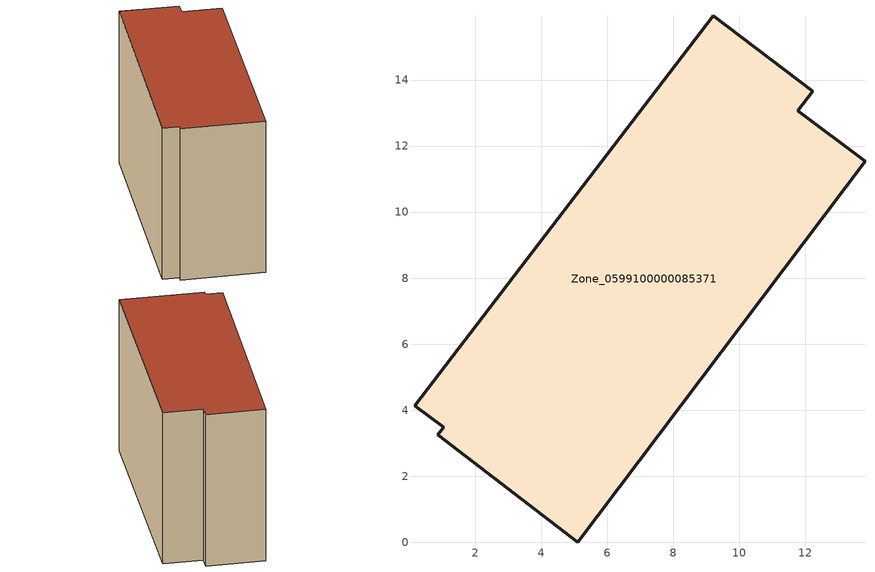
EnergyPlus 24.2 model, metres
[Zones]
Zone_0599100000085371
 floor ground (C_G): 1.04,3.48 0.16,4.13 9.21,15.95 12.22,13.66 11.78,13.07 13.81,11.54 5.11,0 0.87,3.25 z0
 wall outside (C_F): 0.87,3.25 5.11,0 13.81,11.54 11.78,13.07 12.22,13.66 9.21,15.95 0.16,4.13 1.04,3.48 0.87,3.25 z0:10.66
 roof outside (C_R): 1.04,3.48 0.87,3.25 5.11,0 13.81,11.54 11.78,13.07 12.22,13.66 9.21,15.95 0.16,4.13 z10.66
[BUILDING]
Pand.0599100000085371: North Axis=0; Terrain=City; Loads Convergence Tolerance Value=0.04; Temperature Convergence Tolerance Value=0.4; Solar Distribution=FullExterior; Maximum Number of Warmup Days=25; Minimum Number of Warmup Days=1
[Site:Location]
Rotterdam.The.Hague.AP_ZH_NLD Design_Conditions: Latitude=51.96; Longitude=4.45; Time Zone=1; Elevation=-4.5
[SITE:GROUNDTEMPERATURE:BUILDINGSURFACE]
18, 18, 18, 18, 18, 18, 18, 18, 18, 18, 18, 18
[MATERIAL] Thermal Absorptance=0.9; Solar Absorptance=0.7; Visible Absorptance=0.7
Name | Roughness | Thickness | Conductivity | Density | Specific Heat
G.TC.1946 | MediumSmooth | 0.15 | 1 | 540 | 1210
F.TC.1946 | Rough | 0.3 | 0.857143 | 1920 | 840
R.TC.1946 | MediumRough | 0.2 | 0.909091 | 1500 | 1000
[CONSTRUCTION]
C_G: G.TC.1946
C_F: F.TC.1946
C_R: R.TC.1946
[ZONE]
Zone_0599100000085371: Type=1; Multiplier=1; Ceiling Height=Autocalculate; Volume=Autocalculate; Floor Area=autocalculate; Part of Total Floor Area=Yes
[ZONEINFILTRATION:DESIGNFLOWRATE]
Infil_Zone_0599100000085371: Zone or ZoneList or Space or SpaceList=Zone_0599100000085371; Schedule=AlwaysOn; Design Flow Rate Calculation Method=Flow/Area; Flow Rate per Floor Area=0.003; Constant Term Coefficient=1; Temperature Term Coefficient=0; Velocity Term Coefficient=0; Velocity Squared Term Coefficient=0
[HVACTEMPLATE:ZONE:IDEALLOADSAIRSYSTEM]
Zone_0599100000085371: Maximum Heating Supply Air Temperature=50; Minimum Cooling Supply Air Temperature=13; Maximum Heating Supply Air Humidity Ratio=0.0156; Minimum Cooling Supply Air Humidity Ratio=0.0077; Heating Limit=NoLimit; Cooling Limit=NoLimit; Dehumidification Control Type=ConstantSensibleHeatRatio; Cooling Sensible Heat Ratio=0.7; Dehumidification Setpoint=60; Humidification Control Type=None; Humidification Setpoint=30; Outdoor Air Method=None; Outdoor Air Flow Rate per Person=0.00944; Outdoor Air Flow Rate per Zone Floor Area=0; Outdoor Air Flow Rate per Zone=0; Demand Controlled Ventilation Type=None; Outdoor Air Economizer Type=NoEconomizer; Heat Recovery Type=None; Sensible Heat Recovery Effectiveness=0.7; Latent Heat Recovery Effectiveness=0.65
[ZONECONTROL:THERMOSTAT]
ThermostatControl_Zone_0599100000085371: Zone or ZoneList=Zone_0599100000085371; Control Type Schedule=DualSetpointControlType; Control 1=Thermostat_Zone_0599100000085371; Temperature Difference Between Cutout And Setpoint=0
[THERMOSTATSETPOINT:DUALSETPOINT]
Thermostat_Zone_0599100000085371: Heating Setpoint Temperature Schedule=HeatingSetpoint_Zone_0599100000085371; Cooling Setpoint Temperature Schedule=CoolingSetpoint_Zone_0599100000085371
[SCHEDULE:COMPACT]
HeatingSetpoint_Zone_0599100000085371: Through: 12/31, For: AllDays, Until: 24:00, 21
CoolingSetpoint_Zone_0599100000085371: Through: 12/31, For: AllDays, Until: 24:00, 24
DualSetpointControlType: Through: 12/31, For: AllDays, Until: 24:00, 4
AlwaysOn: Through: 12/31, For: AllDays, Until: 24:00, 1
